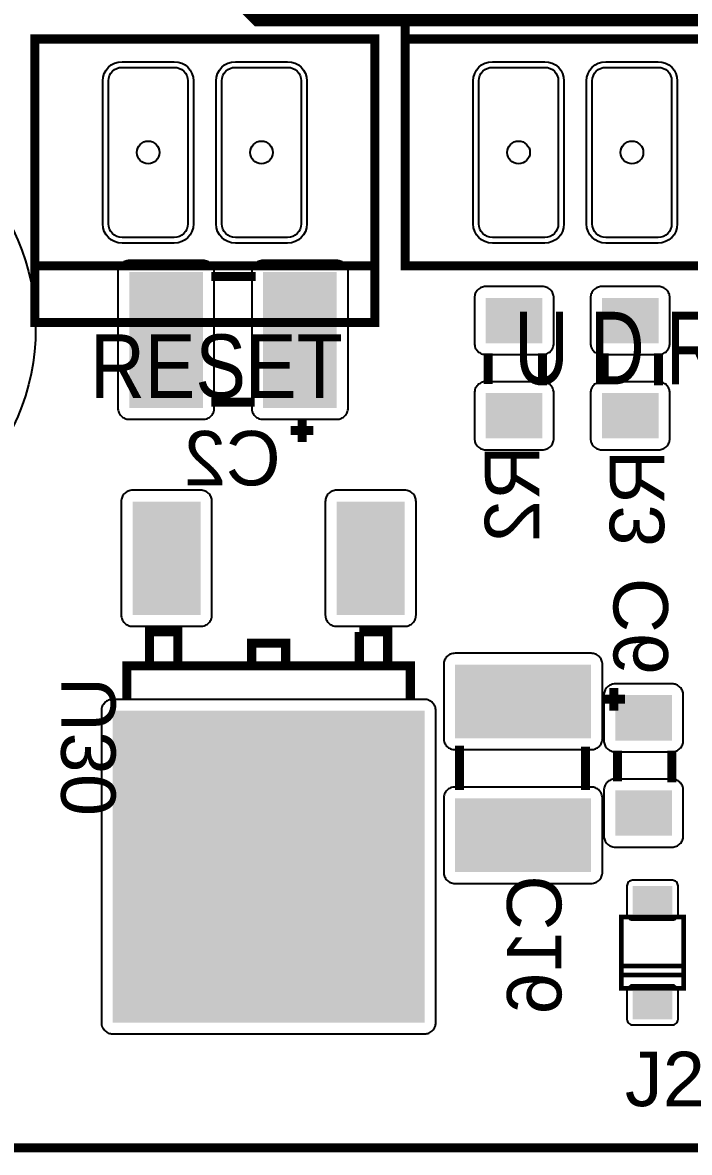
# Model space of a CAD drawing. Header units: inches. Extents: x -2.14 to 2.14, y -2.06 to 2.06.
# Drawn here: x -1.136 to -0.548, y -2.057 to -1.061 of the extents above; entities that cross this region are included whole.
import ezdxf

# ---------------------------------------------------------------- set-up
doc = ezdxf.new("R2010")
doc.units = ezdxf.units.IN
doc.layers.get('0').update_dxf_attribs({"linetype": 'CONTINUOUS'})

# ---------------------------------------------------------------- blocks, each defined once
blk = doc.blocks.new('RPAD')
blk.add_trace([(-0.5, -0.5), (-0.5, 0.5), (0.5, -0.5), (0.5, 0.5)])

msp = doc.modelspace()

# ---------------------------------------------------------------- linework, layer by layer
for points, const_width in [([(-1.978346, -2.05315), (2.139764, -2.05315), (2.139764, 2.05315), (-1.978346, 2.05315), (-1.978346, -2.05315)], 0.008), ([(-1.978346, -2.05315), (2.139764, -2.05315), (2.139764, 2.05315), (-1.978346, 2.05315), (-1.978346, -2.05315)], 0.008), ([(-1.978346, -2.05315), (2.139764, -2.05315), (2.139764, 2.05315), (-1.978346, 2.05315), (-1.978346, -2.05315)], 0.008), ([(0.151575, -1.517717), (0.151575, -1.155425), (0.047667, -1.051517), (-0.926407, -1.051517), (-1.178259, -0.799665), (-1.178259, -0.711505), (-1.183071, -0.706693)], 0.025), ([(-0.798819, -1.275197), (0.101181, -1.275197), (0.101181, -1.025197), (-0.798819, -1.025197), (-0.798819, -1.275197)], 0.008), ([(-0.798819, -1.275197), (0.101181, -1.275197), (0.101181, -1.025197), (-0.798819, -1.025197), (-0.798819, -1.275197)], 0.008), ([(-0.798819, -1.275197), (0.101181, -1.275197), (0.101181, -1.025197), (-0.798819, -1.025197), (-0.798819, -1.275197)], 0.008), ([(-1.125591, -1.325197), (-0.825591, -1.325197), (-0.825591, -1.075197), (-1.125591, -1.075197), (-1.125591, -1.325197)], 0.008), ([(-1.125591, -1.325197), (-0.825591, -1.325197), (-0.825591, -1.075197), (-1.125591, -1.075197), (-1.125591, -1.325197)], 0.008), ([(-1.125591, -1.325197), (-0.825591, -1.325197), (-0.825591, -1.075197), (-1.125591, -1.075197), (-1.125591, -1.325197)], 0.008), ([(-0.798819, -1.075197), (0.101181, -1.075197)], 0.008), ([(-0.798819, -1.075197), (0.101181, -1.075197)], 0.008), ([(-0.798819, -1.075197), (0.101181, -1.075197)], 0.008), ([(-0.825591, -1.275197), (-1.125591, -1.275197)], 0.008), ([(-0.825591, -1.275197), (-1.125591, -1.275197)], 0.008), ([(-0.825591, -1.275197), (-1.125591, -1.275197)], 0.008), ([(-0.969732, -1.284551), (-0.930732, -1.284551)], 0.008), ([(-0.969732, -1.284551), (-0.930732, -1.284551)], 0.008), ([(-0.969732, -1.284551), (-0.930732, -1.284551)], 0.008), ([(-0.725756, -1.35248), (-0.725756, -1.37948)], 0.008), ([(-0.725756, -1.35248), (-0.725756, -1.37948)], 0.008), ([(-0.725756, -1.35248), (-0.725756, -1.37948)], 0.008), ([(-0.677756, -1.35248), (-0.677756, -1.38048)], 0.008), ([(-0.677756, -1.35248), (-0.677756, -1.38048)], 0.008), ([(-0.677756, -1.35248), (-0.677756, -1.38048)], 0.008), ([(-0.623394, -1.35248), (-0.623394, -1.37948)], 0.008), ([(-0.623394, -1.35248), (-0.623394, -1.37948)], 0.008), ([(-0.623394, -1.35248), (-0.623394, -1.37948)], 0.008), ([(-0.575394, -1.35248), (-0.575394, -1.38048)], 0.008), ([(-0.575394, -1.35248), (-0.575394, -1.38048)], 0.008), ([(-0.575394, -1.35248), (-0.575394, -1.38048)], 0.008), ([(-0.969732, -1.395551), (-0.931732, -1.395551)], 0.008), ([(-0.969732, -1.395551), (-0.931732, -1.395551)], 0.008), ([(-0.969732, -1.395551), (-0.931732, -1.395551)], 0.008), ([(-0.889732, -1.410551), (-0.889732, -1.430551)], 0.008), ([(-0.889732, -1.410551), (-0.889732, -1.430551)], 0.008), ([(-0.889732, -1.410551), (-0.889732, -1.430551)], 0.008), ([(-0.899732, -1.420551), (-0.879732, -1.420551)], 0.008), ([(-0.899732, -1.420551), (-0.879732, -1.420551)], 0.008), ([(-0.899732, -1.420551), (-0.879732, -1.420551)], 0.008), ([(-1.024291, -1.628118), (-1.024291, -1.598118), (-0.999291, -1.598118), (-0.999291, -1.628118)], 0.008), ([(-1.024291, -1.628118), (-1.024291, -1.598118), (-0.999291, -1.598118), (-0.999291, -1.628118)], 0.008), ([(-1.024291, -1.628118), (-1.024291, -1.598118), (-0.999291, -1.598118), (-0.999291, -1.628118)], 0.008), ([(-0.814291, -1.628118), (-0.814291, -1.598118), (-0.839291, -1.598118)], 0.008), ([(-0.839291, -1.628118), (-0.839291, -1.598118)], 0.008), ([(-0.814291, -1.628118), (-0.814291, -1.598118), (-0.839291, -1.598118)], 0.008), ([(-0.839291, -1.628118), (-0.839291, -1.598118)], 0.008), ([(-0.814291, -1.628118), (-0.814291, -1.598118), (-0.839291, -1.598118)], 0.008), ([(-0.839291, -1.628118), (-0.839291, -1.598118)], 0.008), ([(-0.934291, -1.628118), (-0.934291, -1.608118), (-0.904291, -1.608118), (-0.904291, -1.628118)], 0.008), ([(-0.934291, -1.628118), (-0.934291, -1.608118), (-0.904291, -1.608118), (-0.904291, -1.628118)], 0.008), ([(-0.934291, -1.628118), (-0.934291, -1.608118), (-0.904291, -1.608118), (-0.904291, -1.628118)], 0.008), ([(-1.044291, -1.658118), (-1.044291, -1.628118), (-0.794291, -1.628118), (-0.794291, -1.658118)], 0.008), ([(-1.044291, -1.658118), (-1.044291, -1.628118), (-0.794291, -1.628118), (-0.794291, -1.658118)], 0.008), ([(-1.044291, -1.658118), (-1.044291, -1.628118), (-0.794291, -1.628118), (-0.794291, -1.658118)], 0.008), ([(-0.614882, -1.667449), (-0.614882, -1.647449)], 0.008), ([(-0.614882, -1.667449), (-0.614882, -1.647449)], 0.008), ([(-0.614882, -1.667449), (-0.614882, -1.647449)], 0.008), ([(-0.624882, -1.657449), (-0.604882, -1.657449)], 0.008), ([(-0.624882, -1.657449), (-0.604882, -1.657449)], 0.008), ([(-0.624882, -1.657449), (-0.604882, -1.657449)], 0.008), ([(-0.750882, -1.737449), (-0.750882, -1.698449)], 0.008), ([(-0.750882, -1.737449), (-0.750882, -1.698449)], 0.008), ([(-0.750882, -1.737449), (-0.750882, -1.698449)], 0.008), ([(-0.639882, -1.737449), (-0.639882, -1.699449)], 0.008), ([(-0.639882, -1.737449), (-0.639882, -1.699449)], 0.008), ([(-0.639882, -1.737449), (-0.639882, -1.699449)], 0.008), ([(-0.611583, -1.702874), (-0.611583, -1.729874)], 0.008), ([(-0.611583, -1.702874), (-0.611583, -1.729874)], 0.008), ([(-0.611583, -1.702874), (-0.611583, -1.729874)], 0.008), ([(-0.563583, -1.702874), (-0.563583, -1.730874)], 0.008), ([(-0.563583, -1.702874), (-0.563583, -1.730874)], 0.008), ([(-0.563583, -1.702874), (-0.563583, -1.730874)], 0.008), ([(-0.608268, -1.912437), (-0.55315, -1.912437), (-0.55315, -1.849445), (-0.608268, -1.849445), (-0.608268, -1.912437)], 0.004), ([(-0.608268, -1.912437), (-0.55315, -1.912437), (-0.55315, -1.849445), (-0.608268, -1.849445), (-0.608268, -1.912437)], 0.004), ([(-0.608268, -1.912437), (-0.55315, -1.912437), (-0.55315, -1.849445), (-0.608268, -1.849445), (-0.608268, -1.912437)], 0.004), ([(-0.55315, -1.892752), (-0.608268, -1.892752)], 0.004), ([(-0.55315, -1.892752), (-0.608268, -1.892752)], 0.004), ([(-0.55315, -1.892752), (-0.608268, -1.892752)], 0.004), ([(-0.55315, -1.900626), (-0.608268, -1.900626)], 0.004), ([(-0.55315, -1.900626), (-0.608268, -1.900626)], 0.004), ([(-0.55315, -1.900626), (-0.608268, -1.900626)], 0.004)]:
    msp.add_lwpolyline(points, dxfattribs=dict(const_width=const_width))
for points in [[(-1.002591, -1.255197), (-1.048591, -1.255197), (-1.052067, -1.254859), (-1.055281, -1.253885), (-1.058172, -1.252339), (-1.060676, -1.250283), (-1.062733, -1.247778), (-1.064279, -1.244887), (-1.065252, -1.241673), (-1.065591, -1.238197), (-1.065591, -1.112197), (-1.065252, -1.108721), (-1.064279, -1.105507), (-1.062733, -1.102616), (-1.060676, -1.100111), (-1.058172, -1.098054), (-1.055281, -1.096508), (-1.052067, -1.095535), (-1.048591, -1.095197), (-1.002591, -1.095197), (-0.999115, -1.095535), (-0.9959, -1.096508), (-0.993009, -1.098054), (-0.990505, -1.100111), (-0.988448, -1.102616), (-0.986902, -1.105507), (-0.985929, -1.108721), (-0.985591, -1.112197), (-0.985591, -1.238197), (-0.985929, -1.241673), (-0.986902, -1.244887), (-0.988448, -1.247778), (-0.990505, -1.250283), (-0.993009, -1.252339), (-0.9959, -1.253885), (-0.999115, -1.254859), (-1.002591, -1.255197)], [(-0.902591, -1.255197), (-0.948591, -1.255197), (-0.952067, -1.254859), (-0.955281, -1.253885), (-0.958172, -1.252339), (-0.960676, -1.250283), (-0.962733, -1.247778), (-0.964279, -1.244887), (-0.965252, -1.241673), (-0.965591, -1.238197), (-0.965591, -1.112197), (-0.965252, -1.108721), (-0.964279, -1.105507), (-0.962733, -1.102616), (-0.960676, -1.100111), (-0.958172, -1.098054), (-0.955281, -1.096508), (-0.952067, -1.095535), (-0.948591, -1.095197), (-0.902591, -1.095197), (-0.899115, -1.095535), (-0.8959, -1.096508), (-0.893009, -1.098054), (-0.890505, -1.100111), (-0.888448, -1.102616), (-0.886902, -1.105507), (-0.885929, -1.108721), (-0.885591, -1.112197), (-0.885591, -1.238197), (-0.885929, -1.241673), (-0.886902, -1.244887), (-0.888448, -1.247778), (-0.890505, -1.250283), (-0.893009, -1.252339), (-0.8959, -1.253885), (-0.899115, -1.254859), (-0.902591, -1.255197)], [(-0.721819, -1.095197), (-0.675819, -1.095197), (-0.672343, -1.095535), (-0.669129, -1.096508), (-0.666238, -1.098054), (-0.663733, -1.100111), (-0.661676, -1.102616), (-0.66013, -1.105507), (-0.659157, -1.108721), (-0.658819, -1.112197), (-0.658819, -1.238197), (-0.659157, -1.241673), (-0.66013, -1.244887), (-0.661676, -1.247778), (-0.663733, -1.250283), (-0.666238, -1.252339), (-0.669129, -1.253885), (-0.672343, -1.254859), (-0.675819, -1.255197), (-0.721819, -1.255197), (-0.725295, -1.254859), (-0.728509, -1.253885), (-0.7314, -1.252339), (-0.733905, -1.250283), (-0.735961, -1.247778), (-0.737507, -1.244887), (-0.738481, -1.241673), (-0.738819, -1.238197), (-0.738819, -1.112197), (-0.738481, -1.108721), (-0.737507, -1.105507), (-0.735961, -1.102616), (-0.733905, -1.100111), (-0.7314, -1.098054), (-0.728509, -1.096508), (-0.725295, -1.095535), (-0.721819, -1.095197)], [(-0.621819, -1.095197), (-0.575819, -1.095197), (-0.572343, -1.095535), (-0.569129, -1.096508), (-0.566238, -1.098054), (-0.563733, -1.100111), (-0.561676, -1.102616), (-0.56013, -1.105507), (-0.559157, -1.108721), (-0.558819, -1.112197), (-0.558819, -1.238197), (-0.559157, -1.241673), (-0.56013, -1.244887), (-0.561676, -1.247778), (-0.563733, -1.250283), (-0.566238, -1.252339), (-0.569129, -1.253885), (-0.572343, -1.254859), (-0.575819, -1.255197), (-0.621819, -1.255197), (-0.625295, -1.254859), (-0.628509, -1.253885), (-0.6314, -1.252339), (-0.633905, -1.250283), (-0.635961, -1.247778), (-0.637507, -1.244887), (-0.638481, -1.241673), (-0.638819, -1.238197), (-0.638819, -1.112197), (-0.638481, -1.108721), (-0.637507, -1.105507), (-0.635961, -1.102616), (-0.633905, -1.100111), (-0.6314, -1.098054), (-0.628509, -1.096508), (-0.625295, -1.095535), (-0.621819, -1.095197)], [(-1.002591, -1.250197), (-1.048591, -1.250197), (-1.051044, -1.249958), (-1.053313, -1.249271), (-1.055354, -1.24818), (-1.057122, -1.246728), (-1.058573, -1.24496), (-1.059665, -1.24292), (-1.060352, -1.24065), (-1.060591, -1.238197), (-1.060591, -1.112197), (-1.060352, -1.109743), (-1.059665, -1.107474), (-1.058573, -1.105434), (-1.057122, -1.103666), (-1.055354, -1.102214), (-1.053313, -1.101122), (-1.051044, -1.100435), (-1.048591, -1.100197), (-1.002591, -1.100197), (-1.000137, -1.100435), (-0.997868, -1.101122), (-0.995828, -1.102214), (-0.994059, -1.103666), (-0.992608, -1.105434), (-0.991517, -1.107474), (-0.99083, -1.109743), (-0.990591, -1.112197), (-0.990591, -1.238197), (-0.99083, -1.24065), (-0.991517, -1.24292), (-0.992608, -1.24496), (-0.994059, -1.246728), (-0.995828, -1.24818), (-0.997868, -1.249271), (-1.000137, -1.249958), (-1.002591, -1.250197)], [(-0.902591, -1.250197), (-0.948591, -1.250197), (-0.951044, -1.249958), (-0.953313, -1.249271), (-0.955354, -1.24818), (-0.957122, -1.246728), (-0.958573, -1.24496), (-0.959665, -1.24292), (-0.960352, -1.24065), (-0.960591, -1.238197), (-0.960591, -1.112197), (-0.960352, -1.109743), (-0.959665, -1.107474), (-0.958573, -1.105434), (-0.957122, -1.103666), (-0.955354, -1.102214), (-0.953313, -1.101122), (-0.951044, -1.100435), (-0.948591, -1.100197), (-0.902591, -1.100197), (-0.900137, -1.100435), (-0.897868, -1.101122), (-0.895828, -1.102214), (-0.894059, -1.103666), (-0.892608, -1.105434), (-0.891517, -1.107474), (-0.89083, -1.109743), (-0.890591, -1.112197), (-0.890591, -1.238197), (-0.89083, -1.24065), (-0.891517, -1.24292), (-0.892608, -1.24496), (-0.894059, -1.246728), (-0.895828, -1.24818), (-0.897868, -1.249271), (-0.900137, -1.249958), (-0.902591, -1.250197)], [(-0.721819, -1.100197), (-0.675819, -1.100197), (-0.673365, -1.100435), (-0.671096, -1.101122), (-0.669056, -1.102214), (-0.667288, -1.103666), (-0.665836, -1.105434), (-0.664745, -1.107474), (-0.664058, -1.109743), (-0.663819, -1.112197), (-0.663819, -1.238197), (-0.664058, -1.24065), (-0.664745, -1.24292), (-0.665836, -1.24496), (-0.667288, -1.246728), (-0.669056, -1.24818), (-0.671096, -1.249271), (-0.673365, -1.249958), (-0.675819, -1.250197), (-0.721819, -1.250197), (-0.724272, -1.249958), (-0.726542, -1.249271), (-0.728582, -1.24818), (-0.73035, -1.246728), (-0.731802, -1.24496), (-0.732893, -1.24292), (-0.73358, -1.24065), (-0.733819, -1.238197), (-0.733819, -1.112197), (-0.73358, -1.109743), (-0.732893, -1.107474), (-0.731802, -1.105434), (-0.73035, -1.103666), (-0.728582, -1.102214), (-0.726542, -1.101122), (-0.724272, -1.100435), (-0.721819, -1.100197)], [(-0.621819, -1.100197), (-0.575819, -1.100197), (-0.573365, -1.100435), (-0.571096, -1.101122), (-0.569056, -1.102214), (-0.567288, -1.103666), (-0.565836, -1.105434), (-0.564745, -1.107474), (-0.564058, -1.109743), (-0.563819, -1.112197), (-0.563819, -1.238197), (-0.564058, -1.24065), (-0.564745, -1.24292), (-0.565836, -1.24496), (-0.567288, -1.246728), (-0.569056, -1.24818), (-0.571096, -1.249271), (-0.573365, -1.249958), (-0.575819, -1.250197), (-0.621819, -1.250197), (-0.624272, -1.249958), (-0.626542, -1.249271), (-0.628582, -1.24818), (-0.63035, -1.246728), (-0.631802, -1.24496), (-0.632893, -1.24292), (-0.63358, -1.24065), (-0.633819, -1.238197), (-0.633819, -1.112197), (-0.63358, -1.109743), (-0.632893, -1.107474), (-0.631802, -1.105434), (-0.63035, -1.103666), (-0.628582, -1.102214), (-0.626542, -1.101122), (-0.624272, -1.100435), (-0.621819, -1.100197)], [(-1.042232, -1.410551), (-0.977232, -1.410551), (-0.976193, -1.410501), (-0.975188, -1.410352), (-0.974221, -1.41011), (-0.973297, -1.40978), (-0.97242, -1.409365), (-0.971596, -1.40887), (-0.970829, -1.408301), (-0.970123, -1.407661), (-0.969483, -1.406954), (-0.968913, -1.406187), (-0.968419, -1.405363), (-0.968004, -1.404487), (-0.967673, -1.403563), (-0.967431, -1.402596), (-0.967283, -1.401591), (-0.967232, -1.400551), (-0.967232, -1.280551), (-0.967283, -1.279512), (-0.967431, -1.278507), (-0.967673, -1.27754), (-0.968004, -1.276616), (-0.968419, -1.275739), (-0.968913, -1.274915), (-0.969483, -1.274148), (-0.970123, -1.273442), (-0.970829, -1.272802), (-0.971596, -1.272232), (-0.97242, -1.271737), (-0.973297, -1.271323), (-0.974221, -1.270992), (-0.975188, -1.27075), (-0.976193, -1.270602), (-0.977232, -1.270551), (-1.042232, -1.270551), (-1.043272, -1.270602), (-1.044277, -1.27075), (-1.045244, -1.270992), (-1.046168, -1.271323), (-1.047044, -1.271737), (-1.047868, -1.272232), (-1.048636, -1.272802), (-1.049342, -1.273442), (-1.049982, -1.274148), (-1.050551, -1.274915), (-1.051046, -1.275739), (-1.051461, -1.276616), (-1.051791, -1.27754), (-1.052033, -1.278507), (-1.052182, -1.279512), (-1.052232, -1.280551), (-1.052232, -1.400551), (-1.052182, -1.401591), (-1.052033, -1.402596), (-1.051791, -1.403563), (-1.051461, -1.404487), (-1.051046, -1.405363), (-1.050551, -1.406187), (-1.049982, -1.406954), (-1.049342, -1.407661), (-1.048636, -1.408301), (-1.047868, -1.40887), (-1.047044, -1.409365), (-1.046168, -1.40978), (-1.045244, -1.41011), (-1.044277, -1.410352), (-1.043272, -1.410501), (-1.042232, -1.410551)], [(-0.924232, -1.410551), (-0.859232, -1.410551), (-0.858193, -1.410501), (-0.857188, -1.410352), (-0.856221, -1.41011), (-0.855297, -1.40978), (-0.85442, -1.409365), (-0.853596, -1.40887), (-0.852829, -1.408301), (-0.852123, -1.407661), (-0.851483, -1.406954), (-0.850913, -1.406187), (-0.850419, -1.405363), (-0.850004, -1.404487), (-0.849673, -1.403563), (-0.849431, -1.402596), (-0.849283, -1.401591), (-0.849232, -1.400551), (-0.849232, -1.280551), (-0.849283, -1.279512), (-0.849431, -1.278507), (-0.849673, -1.27754), (-0.850004, -1.276616), (-0.850419, -1.275739), (-0.850913, -1.274915), (-0.851483, -1.274148), (-0.852123, -1.273442), (-0.852829, -1.272802), (-0.853596, -1.272232), (-0.85442, -1.271737), (-0.855297, -1.271323), (-0.856221, -1.270992), (-0.857188, -1.27075), (-0.858193, -1.270602), (-0.859232, -1.270551), (-0.924232, -1.270551), (-0.925272, -1.270602), (-0.926277, -1.27075), (-0.927244, -1.270992), (-0.928168, -1.271323), (-0.929044, -1.271737), (-0.929868, -1.272232), (-0.930636, -1.272802), (-0.931342, -1.273442), (-0.931982, -1.274148), (-0.932551, -1.274915), (-0.933046, -1.275739), (-0.933461, -1.276616), (-0.933791, -1.27754), (-0.934033, -1.278507), (-0.934182, -1.279512), (-0.934232, -1.280551), (-0.934232, -1.400551), (-0.934182, -1.401591), (-0.934033, -1.402596), (-0.933791, -1.403563), (-0.933461, -1.404487), (-0.933046, -1.405363), (-0.932551, -1.406187), (-0.931982, -1.406954), (-0.931342, -1.407661), (-0.930636, -1.408301), (-0.929868, -1.40887), (-0.929044, -1.409365), (-0.928168, -1.40978), (-0.927244, -1.41011), (-0.926277, -1.410352), (-0.925272, -1.410501), (-0.924232, -1.410551)], [(-0.737756, -1.30348), (-0.737756, -1.34348), (-0.737706, -1.34452), (-0.737557, -1.345525), (-0.737315, -1.346492), (-0.736984, -1.347416), (-0.73657, -1.348292), (-0.736075, -1.349116), (-0.735506, -1.349884), (-0.734865, -1.35059), (-0.734159, -1.35123), (-0.733392, -1.351799), (-0.732568, -1.352294), (-0.731691, -1.352709), (-0.730767, -1.353039), (-0.7298, -1.353281), (-0.728795, -1.35343), (-0.727756, -1.35348), (-0.677756, -1.35348), (-0.676717, -1.35343), (-0.675711, -1.353281), (-0.674744, -1.353039), (-0.67382, -1.352709), (-0.672944, -1.352294), (-0.67212, -1.351799), (-0.671353, -1.35123), (-0.670646, -1.35059), (-0.670006, -1.349884), (-0.669437, -1.349116), (-0.668942, -1.348292), (-0.668528, -1.347416), (-0.668197, -1.346492), (-0.667955, -1.345525), (-0.667806, -1.34452), (-0.667756, -1.34348), (-0.667756, -1.30348), (-0.667806, -1.302441), (-0.667955, -1.301436), (-0.668197, -1.300469), (-0.668528, -1.299545), (-0.668942, -1.298669), (-0.669437, -1.297844), (-0.670006, -1.297077), (-0.670646, -1.296371), (-0.671353, -1.295731), (-0.67212, -1.295161), (-0.672944, -1.294667), (-0.67382, -1.294252), (-0.674744, -1.293921), (-0.675711, -1.293679), (-0.676717, -1.293531), (-0.677756, -1.29348), (-0.727756, -1.29348), (-0.728795, -1.293531), (-0.7298, -1.293679), (-0.730767, -1.293921), (-0.731691, -1.294252), (-0.732568, -1.294667), (-0.733392, -1.295161), (-0.734159, -1.295731), (-0.734865, -1.296371), (-0.735506, -1.297077), (-0.736075, -1.297844), (-0.73657, -1.298669), (-0.736984, -1.299545), (-0.737315, -1.300469), (-0.737557, -1.301436), (-0.737706, -1.302441), (-0.737756, -1.30348)], [(-0.635394, -1.30348), (-0.635394, -1.34348), (-0.635343, -1.34452), (-0.635195, -1.345525), (-0.634953, -1.346492), (-0.634622, -1.347416), (-0.634207, -1.348292), (-0.633713, -1.349116), (-0.633143, -1.349884), (-0.632503, -1.35059), (-0.631797, -1.35123), (-0.63103, -1.351799), (-0.630206, -1.352294), (-0.629329, -1.352709), (-0.628405, -1.353039), (-0.627438, -1.353281), (-0.626433, -1.35343), (-0.625394, -1.35348), (-0.575394, -1.35348), (-0.574354, -1.35343), (-0.573349, -1.353281), (-0.572382, -1.353039), (-0.571458, -1.352709), (-0.570582, -1.352294), (-0.569758, -1.351799), (-0.568991, -1.35123), (-0.568284, -1.35059), (-0.567644, -1.349884), (-0.567075, -1.349116), (-0.56658, -1.348292), (-0.566165, -1.347416), (-0.565835, -1.346492), (-0.565593, -1.345525), (-0.565444, -1.34452), (-0.565394, -1.34348), (-0.565394, -1.30348), (-0.565444, -1.302441), (-0.565593, -1.301436), (-0.565835, -1.300469), (-0.566165, -1.299545), (-0.56658, -1.298669), (-0.567075, -1.297844), (-0.567644, -1.297077), (-0.568284, -1.296371), (-0.568991, -1.295731), (-0.569758, -1.295161), (-0.570582, -1.294667), (-0.571458, -1.294252), (-0.572382, -1.293921), (-0.573349, -1.293679), (-0.574354, -1.293531), (-0.575394, -1.29348), (-0.625394, -1.29348), (-0.626433, -1.293531), (-0.627438, -1.293679), (-0.628405, -1.293921), (-0.629329, -1.294252), (-0.630206, -1.294667), (-0.63103, -1.295161), (-0.631797, -1.295731), (-0.632503, -1.296371), (-0.633143, -1.297077), (-0.633713, -1.297844), (-0.634207, -1.298669), (-0.634622, -1.299545), (-0.634953, -1.300469), (-0.635195, -1.301436), (-0.635343, -1.302441), (-0.635394, -1.30348)], [(-0.737756, -1.38748), (-0.737756, -1.42748), (-0.737706, -1.42852), (-0.737557, -1.429525), (-0.737315, -1.430492), (-0.736984, -1.431416), (-0.73657, -1.432292), (-0.736075, -1.433116), (-0.735506, -1.433884), (-0.734865, -1.43459), (-0.734159, -1.43523), (-0.733392, -1.435799), (-0.732568, -1.436294), (-0.731691, -1.436709), (-0.730767, -1.437039), (-0.7298, -1.437281), (-0.728795, -1.43743), (-0.727756, -1.43748), (-0.677756, -1.43748), (-0.676717, -1.43743), (-0.675711, -1.437281), (-0.674744, -1.437039), (-0.67382, -1.436709), (-0.672944, -1.436294), (-0.67212, -1.435799), (-0.671353, -1.43523), (-0.670646, -1.43459), (-0.670006, -1.433884), (-0.669437, -1.433116), (-0.668942, -1.432292), (-0.668528, -1.431416), (-0.668197, -1.430492), (-0.667955, -1.429525), (-0.667806, -1.42852), (-0.667756, -1.42748), (-0.667756, -1.38748), (-0.667806, -1.386441), (-0.667955, -1.385436), (-0.668197, -1.384469), (-0.668528, -1.383545), (-0.668942, -1.382669), (-0.669437, -1.381844), (-0.670006, -1.381077), (-0.670646, -1.380371), (-0.671353, -1.379731), (-0.67212, -1.379161), (-0.672944, -1.378667), (-0.67382, -1.378252), (-0.674744, -1.377921), (-0.675711, -1.377679), (-0.676717, -1.377531), (-0.677756, -1.37748), (-0.727756, -1.37748), (-0.728795, -1.377531), (-0.7298, -1.377679), (-0.730767, -1.377921), (-0.731691, -1.378252), (-0.732568, -1.378667), (-0.733392, -1.379161), (-0.734159, -1.379731), (-0.734865, -1.380371), (-0.735506, -1.381077), (-0.736075, -1.381844), (-0.73657, -1.382669), (-0.736984, -1.383545), (-0.737315, -1.384469), (-0.737557, -1.385436), (-0.737706, -1.386441), (-0.737756, -1.38748)], [(-0.635394, -1.38748), (-0.635394, -1.42748), (-0.635343, -1.42852), (-0.635195, -1.429525), (-0.634953, -1.430492), (-0.634622, -1.431416), (-0.634207, -1.432292), (-0.633713, -1.433116), (-0.633143, -1.433884), (-0.632503, -1.43459), (-0.631797, -1.43523), (-0.63103, -1.435799), (-0.630206, -1.436294), (-0.629329, -1.436709), (-0.628405, -1.437039), (-0.627438, -1.437281), (-0.626433, -1.43743), (-0.625394, -1.43748), (-0.575394, -1.43748), (-0.574354, -1.43743), (-0.573349, -1.437281), (-0.572382, -1.437039), (-0.571458, -1.436709), (-0.570582, -1.436294), (-0.569758, -1.435799), (-0.568991, -1.43523), (-0.568284, -1.43459), (-0.567644, -1.433884), (-0.567075, -1.433116), (-0.56658, -1.432292), (-0.566165, -1.431416), (-0.565835, -1.430492), (-0.565593, -1.429525), (-0.565444, -1.42852), (-0.565394, -1.42748), (-0.565394, -1.38748), (-0.565444, -1.386441), (-0.565593, -1.385436), (-0.565835, -1.384469), (-0.566165, -1.383545), (-0.56658, -1.382669), (-0.567075, -1.381844), (-0.567644, -1.381077), (-0.568284, -1.380371), (-0.568991, -1.379731), (-0.569758, -1.379161), (-0.570582, -1.378667), (-0.571458, -1.378252), (-0.572382, -1.377921), (-0.573349, -1.377679), (-0.574354, -1.377531), (-0.575394, -1.37748), (-0.625394, -1.37748), (-0.626433, -1.377531), (-0.627438, -1.377679), (-0.628405, -1.377921), (-0.629329, -1.378252), (-0.630206, -1.378667), (-0.63103, -1.379161), (-0.631797, -1.379731), (-0.632503, -1.380371), (-0.633143, -1.381077), (-0.633713, -1.381844), (-0.634207, -1.382669), (-0.634622, -1.383545), (-0.634953, -1.384469), (-0.635195, -1.385436), (-0.635343, -1.386441), (-0.635394, -1.38748)], [(-1.039291, -1.593118), (-0.979291, -1.593118), (-0.978252, -1.593068), (-0.977247, -1.592919), (-0.97628, -1.592677), (-0.975356, -1.592346), (-0.97448, -1.591932), (-0.973656, -1.591437), (-0.972888, -1.590868), (-0.972182, -1.590228), (-0.971542, -1.589521), (-0.970972, -1.588754), (-0.970478, -1.58793), (-0.970063, -1.587054), (-0.969732, -1.58613), (-0.96949, -1.585163), (-0.969342, -1.584157), (-0.969291, -1.583118), (-0.969291, -1.483118), (-0.969342, -1.482079), (-0.96949, -1.481074), (-0.969732, -1.480107), (-0.970063, -1.479183), (-0.970478, -1.478306), (-0.970972, -1.477482), (-0.971542, -1.476715), (-0.972182, -1.476009), (-0.972888, -1.475369), (-0.973656, -1.474799), (-0.97448, -1.474304), (-0.975356, -1.47389), (-0.97628, -1.473559), (-0.977247, -1.473317), (-0.978252, -1.473169), (-0.979291, -1.473118), (-1.039291, -1.473118), (-1.040331, -1.473169), (-1.041336, -1.473317), (-1.042303, -1.473559), (-1.043227, -1.47389), (-1.044103, -1.474304), (-1.044927, -1.474799), (-1.045695, -1.475369), (-1.046401, -1.476009), (-1.047041, -1.476715), (-1.04761, -1.477482), (-1.048105, -1.478306), (-1.04852, -1.479183), (-1.04885, -1.480107), (-1.049093, -1.481074), (-1.049241, -1.482079), (-1.049291, -1.483118), (-1.049291, -1.583118), (-1.049241, -1.584157), (-1.049093, -1.585163), (-1.04885, -1.58613), (-1.04852, -1.587054), (-1.048105, -1.58793), (-1.04761, -1.588754), (-1.047041, -1.589521), (-1.046401, -1.590228), (-1.045695, -1.590868), (-1.044927, -1.591437), (-1.044103, -1.591932), (-1.043227, -1.592346), (-1.042303, -1.592677), (-1.041336, -1.592919), (-1.040331, -1.593068), (-1.039291, -1.593118)], [(-0.859291, -1.593118), (-0.799291, -1.593118), (-0.798252, -1.593068), (-0.797247, -1.592919), (-0.79628, -1.592677), (-0.795356, -1.592346), (-0.79448, -1.591932), (-0.793656, -1.591437), (-0.792888, -1.590868), (-0.792182, -1.590228), (-0.791542, -1.589521), (-0.790972, -1.588754), (-0.790478, -1.58793), (-0.790063, -1.587054), (-0.789732, -1.58613), (-0.78949, -1.585163), (-0.789342, -1.584157), (-0.789291, -1.583118), (-0.789291, -1.483118), (-0.789342, -1.482079), (-0.78949, -1.481074), (-0.789732, -1.480107), (-0.790063, -1.479183), (-0.790478, -1.478306), (-0.790972, -1.477482), (-0.791542, -1.476715), (-0.792182, -1.476009), (-0.792888, -1.475369), (-0.793656, -1.474799), (-0.79448, -1.474304), (-0.795356, -1.47389), (-0.79628, -1.473559), (-0.797247, -1.473317), (-0.798252, -1.473169), (-0.799291, -1.473118), (-0.859291, -1.473118), (-0.860331, -1.473169), (-0.861336, -1.473317), (-0.862303, -1.473559), (-0.863227, -1.47389), (-0.864103, -1.474304), (-0.864927, -1.474799), (-0.865695, -1.475369), (-0.866401, -1.476009), (-0.867041, -1.476715), (-0.86761, -1.477482), (-0.868105, -1.478306), (-0.86852, -1.479183), (-0.86885, -1.480107), (-0.869093, -1.481074), (-0.869241, -1.482079), (-0.869291, -1.483118), (-0.869291, -1.583118), (-0.869241, -1.584157), (-0.869093, -1.585163), (-0.86885, -1.58613), (-0.86852, -1.587054), (-0.868105, -1.58793), (-0.86761, -1.588754), (-0.867041, -1.589521), (-0.866401, -1.590228), (-0.865695, -1.590868), (-0.864927, -1.591437), (-0.864103, -1.591932), (-0.863227, -1.592346), (-0.862303, -1.592677), (-0.861336, -1.592919), (-0.860331, -1.593068), (-0.859291, -1.593118)], [(-0.624882, -1.691949), (-0.624882, -1.626949), (-0.624932, -1.625909), (-0.625081, -1.624904), (-0.625323, -1.623937), (-0.625654, -1.623013), (-0.626068, -1.622137), (-0.626563, -1.621313), (-0.627132, -1.620545), (-0.627772, -1.619839), (-0.628479, -1.619199), (-0.629246, -1.61863), (-0.63007, -1.618135), (-0.630946, -1.61772), (-0.63187, -1.61739), (-0.632837, -1.617148), (-0.633843, -1.616999), (-0.634882, -1.616949), (-0.754882, -1.616949), (-0.755921, -1.616999), (-0.756926, -1.617148), (-0.757893, -1.61739), (-0.758817, -1.61772), (-0.759694, -1.618135), (-0.760518, -1.61863), (-0.761285, -1.619199), (-0.761991, -1.619839), (-0.762631, -1.620545), (-0.763201, -1.621313), (-0.763696, -1.622137), (-0.76411, -1.623013), (-0.764441, -1.623937), (-0.764683, -1.624904), (-0.764831, -1.625909), (-0.764882, -1.626949), (-0.764882, -1.691949), (-0.764831, -1.692988), (-0.764683, -1.693993), (-0.764441, -1.69496), (-0.76411, -1.695884), (-0.763696, -1.696761), (-0.763201, -1.697585), (-0.762631, -1.698352), (-0.761991, -1.699058), (-0.761285, -1.699698), (-0.760518, -1.700268), (-0.759694, -1.700762), (-0.758817, -1.701177), (-0.757893, -1.701508), (-0.756926, -1.70175), (-0.755921, -1.701898), (-0.754882, -1.701949), (-0.634882, -1.701949), (-0.633843, -1.701898), (-0.632837, -1.70175), (-0.63187, -1.701508), (-0.630946, -1.701177), (-0.63007, -1.700762), (-0.629246, -1.700268), (-0.628479, -1.699698), (-0.627772, -1.699058), (-0.627132, -1.698352), (-0.626563, -1.697585), (-0.626068, -1.696761), (-0.625654, -1.695884), (-0.625323, -1.69496), (-0.625081, -1.693993), (-0.624932, -1.692988), (-0.624882, -1.691949)], [(-0.623583, -1.653874), (-0.623583, -1.693874), (-0.623532, -1.694913), (-0.623384, -1.695919), (-0.623142, -1.696885), (-0.622811, -1.697809), (-0.622396, -1.698686), (-0.621902, -1.69951), (-0.621332, -1.700278), (-0.620692, -1.700983), (-0.619986, -1.701624), (-0.619219, -1.702193), (-0.618394, -1.702687), (-0.617518, -1.703102), (-0.616594, -1.703433), (-0.615627, -1.703675), (-0.614622, -1.703824), (-0.613583, -1.703874), (-0.563583, -1.703874), (-0.562543, -1.703824), (-0.561538, -1.703675), (-0.560571, -1.703433), (-0.559647, -1.703102), (-0.558771, -1.702687), (-0.557947, -1.702193), (-0.55718, -1.701624), (-0.556473, -1.700983), (-0.555833, -1.700278), (-0.555264, -1.69951), (-0.554769, -1.698686), (-0.554354, -1.697809), (-0.554024, -1.696885), (-0.553781, -1.695919), (-0.553633, -1.694913), (-0.553583, -1.693874), (-0.553583, -1.653874), (-0.553633, -1.652835), (-0.553781, -1.65183), (-0.554024, -1.650863), (-0.554354, -1.649939), (-0.554769, -1.649062), (-0.555264, -1.648238), (-0.555833, -1.64747), (-0.556473, -1.646765), (-0.55718, -1.646124), (-0.557947, -1.645555), (-0.558771, -1.645061), (-0.559647, -1.644646), (-0.560571, -1.644315), (-0.561538, -1.644073), (-0.562543, -1.643924), (-0.563583, -1.643874), (-0.613583, -1.643874), (-0.614622, -1.643924), (-0.615627, -1.644073), (-0.616594, -1.644315), (-0.617518, -1.644646), (-0.618394, -1.645061), (-0.619219, -1.645555), (-0.619986, -1.646124), (-0.620692, -1.646765), (-0.621332, -1.64747), (-0.621902, -1.648238), (-0.622396, -1.649062), (-0.622811, -1.649939), (-0.623142, -1.650863), (-0.623384, -1.65183), (-0.623532, -1.652835), (-0.623583, -1.653874)], [(-1.056791, -1.952618), (-0.781791, -1.952618), (-0.780752, -1.952568), (-0.779747, -1.952419), (-0.77878, -1.952177), (-0.777856, -1.951846), (-0.77698, -1.951432), (-0.776156, -1.950937), (-0.775388, -1.950368), (-0.774682, -1.949728), (-0.774042, -1.949021), (-0.773472, -1.948254), (-0.772978, -1.94743), (-0.772563, -1.946554), (-0.772232, -1.94563), (-0.77199, -1.944663), (-0.771842, -1.943657), (-0.771791, -1.942618), (-0.771791, -1.667618), (-0.771842, -1.666579), (-0.77199, -1.665574), (-0.772232, -1.664607), (-0.772563, -1.663683), (-0.772978, -1.662806), (-0.773472, -1.661982), (-0.774042, -1.661215), (-0.774682, -1.660509), (-0.775388, -1.659869), (-0.776156, -1.659299), (-0.77698, -1.658804), (-0.777856, -1.65839), (-0.77878, -1.658059), (-0.779747, -1.657817), (-0.780752, -1.657669), (-0.781791, -1.657618), (-1.056791, -1.657618), (-1.057831, -1.657669), (-1.058836, -1.657817), (-1.059803, -1.658059), (-1.060727, -1.65839), (-1.061603, -1.658804), (-1.062427, -1.659299), (-1.063195, -1.659869), (-1.063901, -1.660509), (-1.064541, -1.661215), (-1.06511, -1.661982), (-1.065605, -1.662806), (-1.06602, -1.663683), (-1.06635, -1.664607), (-1.066593, -1.665574), (-1.066741, -1.666579), (-1.066791, -1.667618), (-1.066791, -1.942618), (-1.066741, -1.943657), (-1.066593, -1.944663), (-1.06635, -1.94563), (-1.06602, -1.946554), (-1.065605, -1.94743), (-1.06511, -1.948254), (-1.064541, -1.949021), (-1.063901, -1.949728), (-1.063195, -1.950368), (-1.062427, -1.950937), (-1.061603, -1.951432), (-1.060727, -1.951846), (-1.059803, -1.952177), (-1.058836, -1.952419), (-1.057831, -1.952568), (-1.056791, -1.952618)], [(-0.623583, -1.737874), (-0.623583, -1.777874), (-0.623532, -1.778913), (-0.623384, -1.779919), (-0.623142, -1.780885), (-0.622811, -1.781809), (-0.622396, -1.782686), (-0.621902, -1.78351), (-0.621332, -1.784278), (-0.620692, -1.784983), (-0.619986, -1.785624), (-0.619219, -1.786193), (-0.618394, -1.786687), (-0.617518, -1.787102), (-0.616594, -1.787433), (-0.615627, -1.787675), (-0.614622, -1.787824), (-0.613583, -1.787874), (-0.563583, -1.787874), (-0.562543, -1.787824), (-0.561538, -1.787675), (-0.560571, -1.787433), (-0.559647, -1.787102), (-0.558771, -1.786687), (-0.557947, -1.786193), (-0.55718, -1.785624), (-0.556473, -1.784983), (-0.555833, -1.784278), (-0.555264, -1.78351), (-0.554769, -1.782686), (-0.554354, -1.781809), (-0.554024, -1.780885), (-0.553781, -1.779919), (-0.553633, -1.778913), (-0.553583, -1.777874), (-0.553583, -1.737874), (-0.553633, -1.736835), (-0.553781, -1.73583), (-0.554024, -1.734863), (-0.554354, -1.733939), (-0.554769, -1.733062), (-0.555264, -1.732238), (-0.555833, -1.73147), (-0.556473, -1.730765), (-0.55718, -1.730124), (-0.557947, -1.729555), (-0.558771, -1.729061), (-0.559647, -1.728646), (-0.560571, -1.728315), (-0.561538, -1.728073), (-0.562543, -1.727924), (-0.563583, -1.727874), (-0.613583, -1.727874), (-0.614622, -1.727924), (-0.615627, -1.728073), (-0.616594, -1.728315), (-0.617518, -1.728646), (-0.618394, -1.729061), (-0.619219, -1.729555), (-0.619986, -1.730124), (-0.620692, -1.730765), (-0.621332, -1.73147), (-0.621902, -1.732238), (-0.622396, -1.733062), (-0.622811, -1.733939), (-0.623142, -1.734863), (-0.623384, -1.73583), (-0.623532, -1.736835), (-0.623583, -1.737874)], [(-0.624882, -1.809949), (-0.624882, -1.744949), (-0.624932, -1.743909), (-0.625081, -1.742904), (-0.625323, -1.741937), (-0.625654, -1.741013), (-0.626068, -1.740137), (-0.626563, -1.739313), (-0.627132, -1.738545), (-0.627772, -1.737839), (-0.628479, -1.737199), (-0.629246, -1.73663), (-0.63007, -1.736135), (-0.630946, -1.73572), (-0.63187, -1.73539), (-0.632837, -1.735148), (-0.633843, -1.734999), (-0.634882, -1.734949), (-0.754882, -1.734949), (-0.755921, -1.734999), (-0.756926, -1.735148), (-0.757893, -1.73539), (-0.758817, -1.73572), (-0.759694, -1.736135), (-0.760518, -1.73663), (-0.761285, -1.737199), (-0.761991, -1.737839), (-0.762631, -1.738545), (-0.763201, -1.739313), (-0.763696, -1.740137), (-0.76411, -1.741013), (-0.764441, -1.741937), (-0.764683, -1.742904), (-0.764831, -1.743909), (-0.764882, -1.744949), (-0.764882, -1.809949), (-0.764831, -1.810988), (-0.764683, -1.811993), (-0.764441, -1.81296), (-0.76411, -1.813884), (-0.763696, -1.814761), (-0.763201, -1.815585), (-0.762631, -1.816352), (-0.761991, -1.817058), (-0.761285, -1.817698), (-0.760518, -1.818268), (-0.759694, -1.818762), (-0.758817, -1.819177), (-0.757893, -1.819508), (-0.756926, -1.81975), (-0.755921, -1.819898), (-0.754882, -1.819949), (-0.634882, -1.819949), (-0.633843, -1.819898), (-0.632837, -1.81975), (-0.63187, -1.819508), (-0.630946, -1.819177), (-0.63007, -1.818762), (-0.629246, -1.818268), (-0.628479, -1.817698), (-0.627772, -1.817058), (-0.627132, -1.816352), (-0.626563, -1.815585), (-0.626068, -1.814761), (-0.625654, -1.813884), (-0.625323, -1.81296), (-0.625081, -1.811993), (-0.624932, -1.810988), (-0.624882, -1.809949)], [(-0.558209, -1.847165), (-0.558209, -1.822165), (-0.558308, -1.821143), (-0.558594, -1.820198), (-0.559049, -1.819347), (-0.559654, -1.818611), (-0.560391, -1.818006), (-0.561241, -1.817551), (-0.562186, -1.817265), (-0.563209, -1.817165), (-0.598209, -1.817165), (-0.599231, -1.817265), (-0.600176, -1.817551), (-0.601026, -1.818006), (-0.601763, -1.818611), (-0.602368, -1.819347), (-0.602823, -1.820198), (-0.603109, -1.821143), (-0.603209, -1.822165), (-0.603209, -1.847165), (-0.603109, -1.848188), (-0.602823, -1.849133), (-0.602368, -1.849983), (-0.601763, -1.85072), (-0.601026, -1.851325), (-0.600176, -1.85178), (-0.599231, -1.852066), (-0.598209, -1.852165), (-0.563209, -1.852165), (-0.562186, -1.852066), (-0.561241, -1.85178), (-0.560391, -1.851325), (-0.559654, -1.85072), (-0.559049, -1.849983), (-0.558594, -1.849133), (-0.558308, -1.848188), (-0.558209, -1.847165)], [(-0.558209, -1.939665), (-0.558209, -1.914665), (-0.558308, -1.913643), (-0.558594, -1.912698), (-0.559049, -1.911847), (-0.559654, -1.911111), (-0.560391, -1.910506), (-0.561241, -1.910051), (-0.562186, -1.909765), (-0.563209, -1.909665), (-0.598209, -1.909665), (-0.599231, -1.909765), (-0.600176, -1.910051), (-0.601026, -1.910506), (-0.601763, -1.911111), (-0.602368, -1.911847), (-0.602823, -1.912698), (-0.603109, -1.913643), (-0.603209, -1.914665), (-0.603209, -1.939665), (-0.603109, -1.940688), (-0.602823, -1.941633), (-0.602368, -1.942483), (-0.601763, -1.94322), (-0.601026, -1.943825), (-0.600176, -1.94428), (-0.599231, -1.944566), (-0.598209, -1.944665), (-0.563209, -1.944665), (-0.562186, -1.944566), (-0.561241, -1.94428), (-0.560391, -1.943825), (-0.559654, -1.94322), (-0.559049, -1.942483), (-0.558594, -1.941633), (-0.558308, -1.940688), (-0.558209, -1.939665)]]:
    msp.add_lwpolyline(points, close=True)
for centre, radius in [((-1.324803, -1.330315), 0.2), ((-1.324803, -1.330315), 0.2), ((-1.324803, -1.330315), 0.2), ((-1.025591, -1.175197), 0.01), ((-0.925591, -1.175197), 0.01), ((-0.698819, -1.175197), 0.01), ((-0.598819, -1.175197), 0.01)]:
    msp.add_circle(centre, radius)

# ---------------------------------------------------------------- block references
for p, xscale, yscale, rotation in [((-1.009732, -1.340551), 0.065, 0.12, 180), ((-0.891732, -1.340551), 0.065, 0.12, 180), ((-0.702756, -1.32348), 0.04, 0.05, 90), ((-0.600394, -1.32348), 0.04, 0.05, 90), ((-0.702756, -1.40748), 0.04, 0.05, 90), ((-0.600394, -1.40748), 0.04, 0.05, 90), ((-1.009291, -1.533118), 0.06, 0.1, 180), ((-0.829291, -1.533118), 0.06, 0.1, 180), ((-0.694882, -1.659449), 0.065, 0.12, -90), ((-0.588583, -1.673874), 0.04, 0.05, 90), ((-0.919291, -1.805118), 0.275, 0.275, 180), ((-0.588583, -1.757874), 0.04, 0.05, 90), ((-0.694882, -1.777449), 0.065, 0.12, -90), ((-0.580709, -1.834665), 0.025, 0.035, -90), ((-0.580709, -1.927165), 0.025, 0.035, -90)]:
    msp.add_blockref('RPAD', p, dxfattribs=dict(xscale=xscale, yscale=yscale, rotation=rotation))

# ---------------------------------------------------------------- texts
for s, height, width, p in [('U D R L - - - -', 0.064, 0.78125, (-0.702756, -1.379732)), ('U D R L - - - -', 0.064, 0.78125, (-0.702756, -1.379732)), ('U D R L - - - -', 0.064, 0.78125, (-0.702756, -1.379732)), ('RESET', 0.056, 0.892857, (-1.076772, -1.39174)), ('RESET', 0.056, 0.892857, (-1.076772, -1.39174)), ('RESET', 0.056, 0.892857, (-1.076772, -1.39174)), ('J2', 0.048, 1.041667, (-0.605079, -2.016378)), ('J2', 0.048, 1.041667, (-0.605079, -2.016378)), ('J2', 0.048, 1.041667, (-0.605079, -2.016378))]:
    msp.add_text(s, height=height, dxfattribs=dict(width=width)).set_placement(p)
at = {"text_generation_flag": 2, "width": 1.041667}
msp.add_text('C2', height=0.048, dxfattribs=at).set_placement((-0.908606, -1.468866))
msp.add_text('C2', height=0.048, dxfattribs=at).set_placement((-0.908606, -1.468866))
msp.add_text('C2', height=0.048, dxfattribs=at).set_placement((-0.908606, -1.468866))
for s, p in [('R2', (-0.680638, -1.433591)), ('R2', (-0.680638, -1.433591)), ('R2', (-0.680638, -1.433591)), ('R3', (-0.570402, -1.437528)), ('R3', (-0.570402, -1.437528)), ('R3', (-0.570402, -1.437528)), ('C6', (-0.56706, -1.550378)), ('C6', (-0.56706, -1.550378)), ('C6', (-0.56706, -1.550378)), ('U30', (-1.054291, -1.637868)), ('U30', (-1.054291, -1.637868)), ('U30', (-1.054291, -1.637868)), ('C16', (-0.661055, -1.81274)), ('C16', (-0.661055, -1.81274)), ('C16', (-0.661055, -1.81274))]:
    msp.add_text(s, height=0.048, rotation=90, dxfattribs=at).set_placement(p)

doc.saveas('drawing.dxf')
